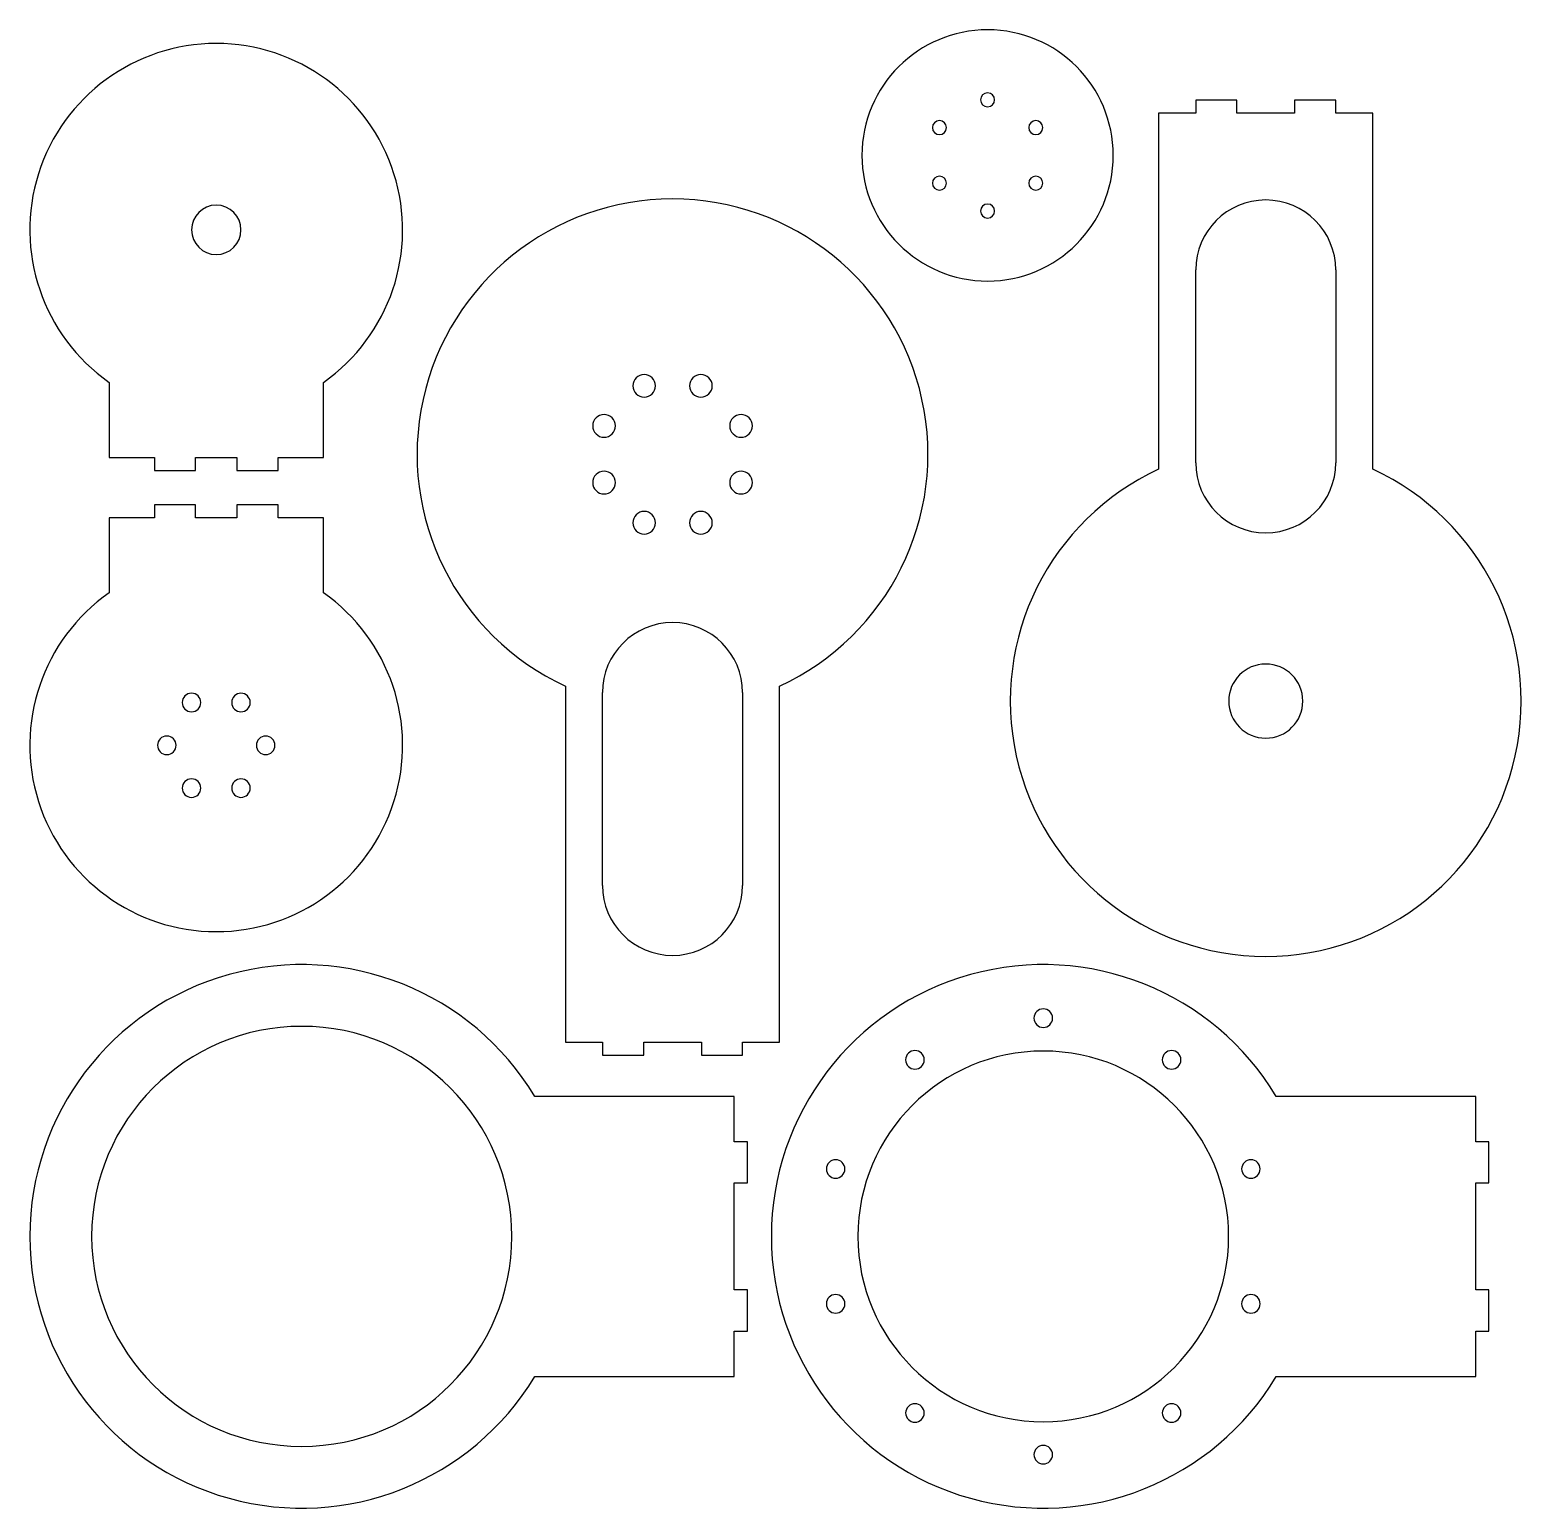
# Model space of a CAD drawing. Header units: millimetres. Extents: x 6 to 368, y 6 to 365.
import ezdxf

# ---------------------------------------------------------------- set-up
doc = ezdxf.new("R2010")
doc.units = ezdxf.units.MM

msp = doc.modelspace()

# ---------------------------------------------------------------- linework, layer by layer
at = {"layer": 'CUT'}
for p, q in [((298.9998, 347.9168), (288.9998, 347.9168)), ((288.9998, 347.9168), (288.9998, 344.7418)), ((298.9998, 344.7418), (298.9998, 347.9168)), ((322.9998, 347.9168), (312.9998, 347.9168)), ((312.9998, 347.9168), (312.9998, 344.7418)), ((322.9998, 344.7418), (322.9998, 347.9168)), ((288.9998, 344.7418), (279.9998, 344.7418)), ((279.9998, 344.7418), (279.9998, 258.2768)), ((312.9998, 344.7418), (298.9998, 344.7418)), ((331.9998, 344.7418), (322.9998, 344.7418)), ((331.9998, 258.2768), (331.9998, 344.7418)), ((288.9998, 259.8543), (288.9998, 306.6793)), ((322.9998, 306.6793), (322.9998, 259.8543)), ((25.243, 279.3904), (25.243, 261.175)), ((77.243, 261.175), (77.243, 279.3904)), ((25.243, 261.175), (36.243, 261.175)), ((36.243, 261.175), (36.243, 258)), ((46.243, 258), (46.243, 261.175)), ((46.243, 261.175), (56.243, 261.175)), ((56.243, 261.175), (56.243, 258)), ((66.243, 258), (66.243, 261.175)), ((66.243, 261.175), (77.243, 261.175)), ((36.243, 258), (46.243, 258)), ((56.243, 258), (66.243, 258)), ((36.243, 246.5), (25.243, 246.5)), ((25.243, 246.5), (25.243, 228.2846)), ((46.243, 249.675), (36.243, 249.675)), ((36.243, 249.675), (36.243, 246.5)), ((46.243, 246.5), (46.243, 249.675)), ((56.243, 246.5), (46.243, 246.5)), ((66.243, 249.675), (56.243, 249.675)), ((56.243, 249.675), (56.243, 246.5)), ((66.243, 246.5), (66.243, 249.675)), ((77.243, 246.5), (66.243, 246.5)), ((77.243, 228.2846), (77.243, 246.5)), ((135.9998, 205.64), (135.9998, 119.175)), ((144.9998, 157.2375), (144.9998, 204.0625)), ((178.9998, 204.0625), (178.9998, 157.2375)), ((187.9998, 119.175), (187.9998, 205.64)), ((135.9998, 119.175), (144.9998, 119.175)), ((144.9998, 119.175), (144.9998, 116)), ((144.9998, 116), (154.9998, 116)), ((154.9998, 116), (154.9998, 119.175)), ((154.9998, 119.175), (168.9998, 119.175)), ((168.9998, 119.175), (168.9998, 116)), ((168.9998, 116), (178.9998, 116)), ((178.9998, 116), (178.9998, 119.175)), ((178.9998, 119.175), (187.9998, 119.175)), ((176.9924, 105.9993), (128.5609, 105.9993)), ((176.9924, 94.9993), (176.9924, 105.9993)), ((356.9924, 105.9993), (308.5609, 105.9993)), ((356.9924, 94.9993), (356.9924, 105.9993)), ((180.1674, 94.9993), (176.9924, 94.9993)), ((180.1674, 84.9993), (180.1674, 94.9993)), ((360.1674, 94.9993), (356.9924, 94.9993)), ((360.1674, 84.9993), (360.1674, 94.9993)), ((176.9924, 58.9993), (176.9924, 84.9993)), ((176.9924, 84.9993), (180.1674, 84.9993)), ((356.9924, 58.9993), (356.9924, 84.9993)), ((356.9924, 84.9993), (360.1674, 84.9993)), ((180.1674, 58.9993), (176.9924, 58.9993)), ((180.1674, 48.9993), (180.1674, 58.9993)), ((360.1674, 58.9993), (356.9924, 58.9993)), ((360.1674, 48.9993), (360.1674, 58.9993)), ((176.9924, 37.9993), (176.9924, 48.9993)), ((176.9924, 48.9993), (180.1674, 48.9993)), ((356.9924, 37.9993), (356.9924, 48.9993)), ((356.9924, 48.9993), (360.1674, 48.9993)), ((128.5609, 37.9993), (176.9924, 37.9993)), ((308.5609, 37.9993), (356.9924, 37.9993))]:
    msp.add_line(p, q, dxfattribs=at)
for centre, radius, start, end in [((238.483, 334.5), 30.5, 90, 270), ((238.483, 334.5), 30.5, 270, 90), ((51.243, 316.425), 45.25, 305.0706, 234.9294), ((238.483, 348), 1.7, 90, 270), ((238.483, 348), 1.7, 270, 90), ((226.7916, 341.25), 1.7, 90, 270), ((226.7916, 341.25), 1.7, 270, 90), ((250.1743, 341.25), 1.7, 90, 270), ((250.1743, 341.25), 1.7, 270, 90), ((226.7916, 327.75), 1.7, 90, 270), ((226.7916, 327.75), 1.7, 270, 90), ((250.1743, 327.75), 1.7, 90, 270), ((250.1743, 327.75), 1.7, 270, 90), ((51.243, 316.425), 6, 90, 270), ((51.243, 316.425), 6, 270, 90), ((161.9998, 261.925), 62, 294.7939, 245.2061), ((238.483, 321), 1.7, 90, 270), ((238.483, 321), 1.7, 270, 90), ((305.9998, 306.6793), 17, 0, 180), ((155.1115, 278.5548), 2.75, 90, 270), ((155.1115, 278.5548), 2.75, 270, 90), ((168.8881, 278.5548), 2.75, 90, 270), ((168.8881, 278.5548), 2.75, 270, 90), ((145.37, 268.8133), 2.75, 90, 270), ((145.37, 268.8133), 2.75, 270, 90), ((178.6296, 268.8133), 2.75, 90, 270), ((178.6296, 268.8133), 2.75, 270, 90), ((145.37, 255.0367), 2.75, 90, 270), ((145.37, 255.0367), 2.75, 270, 90), ((178.6296, 255.0367), 2.75, 90, 270), ((178.6296, 255.0367), 2.75, 270, 90), ((305.9998, 201.9918), 62, 114.7939, 65.2061), ((305.9998, 259.8543), 17, 180, 0), ((155.1115, 245.2952), 2.75, 90, 270), ((155.1115, 245.2952), 2.75, 270, 90), ((168.8881, 245.2952), 2.75, 90, 270), ((168.8881, 245.2952), 2.75, 270, 90), ((51.243, 191.25), 45.25, 125.0706, 54.9294), ((161.9998, 204.0625), 17, 0, 180), ((305.9998, 201.9918), 9, 90, 270), ((305.9998, 201.9918), 9, 270, 90), ((45.243, 201.6423), 2.25, 90, 270), ((45.243, 201.6423), 2.25, 270, 90), ((57.243, 201.6423), 2.25, 90, 270), ((57.243, 201.6423), 2.25, 270, 90), ((39.243, 191.25), 2.25, 90, 270), ((39.243, 191.25), 2.25, 270, 90), ((63.243, 191.25), 2.25, 90, 270), ((63.243, 191.25), 2.25, 270, 90), ((45.243, 180.8577), 2.25, 90, 270), ((45.243, 180.8577), 2.25, 270, 90), ((57.243, 180.8577), 2.25, 90, 270), ((57.243, 180.8577), 2.25, 270, 90), ((161.9998, 157.2375), 17, 180, 0), ((71.9924, 71.9993), 66, 31.0076, 328.9924), ((251.9924, 71.9993), 66, 31.0076, 328.9924), ((251.9924, 124.9993), 2.25, 0, 180), ((251.9924, 124.9993), 2.25, 180, 0), ((71.9924, 71.9993), 51, 0, 180), ((251.9924, 71.9993), 45, 0, 180), ((220.8398, 114.8772), 2.25, 0, 180), ((283.145, 114.8772), 2.25, 0, 180), ((220.8398, 114.8772), 2.25, 180, 0), ((283.145, 114.8772), 2.25, 180, 0), ((201.5864, 88.3772), 2.25, 0, 180), ((302.3984, 88.3772), 2.25, 0, 180), ((201.5864, 88.3772), 2.25, 180, 0), ((302.3984, 88.3772), 2.25, 180, 0), ((71.9924, 71.9993), 51, 180, 0), ((251.9924, 71.9993), 45, 180, 0), ((201.5864, 55.6214), 2.25, 0, 180), ((201.5864, 55.6214), 2.25, 180, 0), ((302.3984, 55.6214), 2.25, 0, 180), ((302.3984, 55.6214), 2.25, 180, 0), ((220.8398, 29.1214), 2.25, 0, 180), ((220.8398, 29.1214), 2.25, 180, 0), ((283.145, 29.1214), 2.25, 0, 180), ((283.145, 29.1214), 2.25, 180, 0), ((251.9924, 18.9993), 2.25, 0, 180), ((251.9924, 18.9993), 2.25, 180, 0)]:
    msp.add_arc(centre, radius, start, end, dxfattribs=at)

doc.saveas('drawing.dxf')
